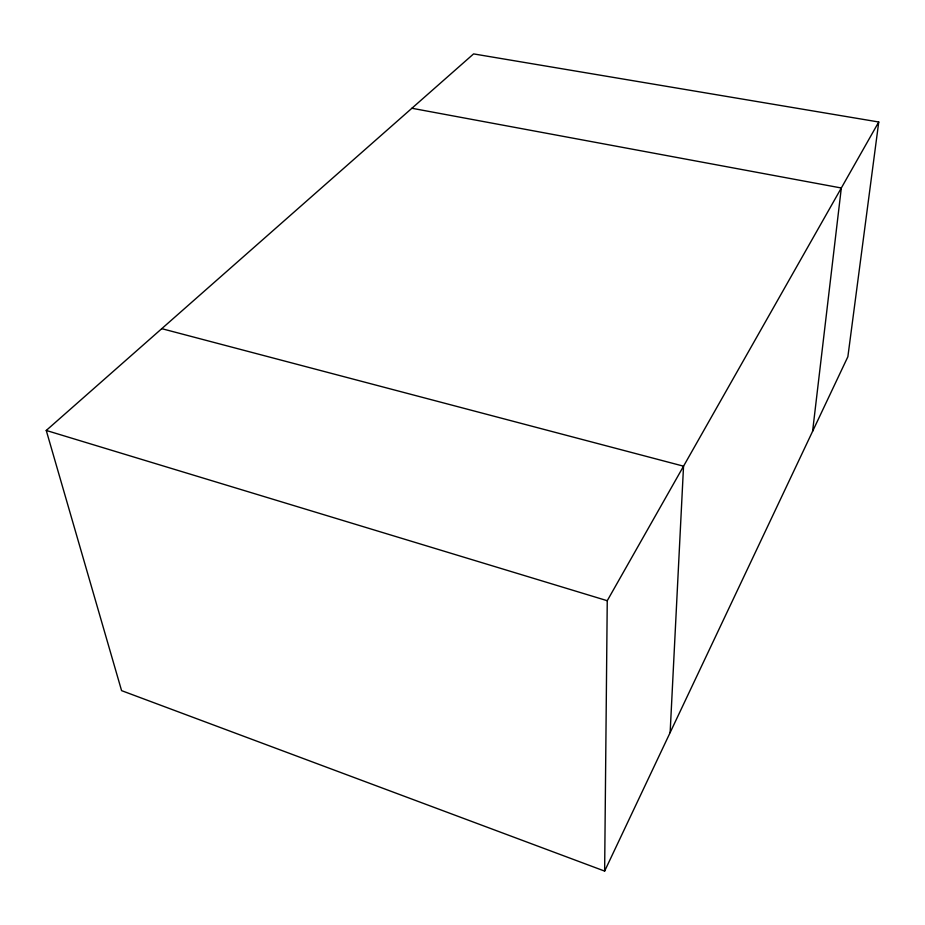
<?xml version="1.0" encoding="UTF-8"?>
<svg xmlns="http://www.w3.org/2000/svg" width="925" height="925" viewBox="0 0 925 925"><rect width="100%" height="100%" fill="white"/><g stroke="black" fill="none" stroke-linecap="round" stroke-linejoin="round"><path stroke-width="1.39" d="M604.638 871.096L607.251 600.707L878.75 121.996L473.588 53.904L46.25 430.449L121.58 690.64L604.638 871.096L847.867 356.738L878.75 121.996M670.139 732.577L683.54 466.177L161.759 328.664M812.601 431.304L841.322 187.995L411.891 108.26M46.25 430.449L607.251 600.707"/></g></svg>
